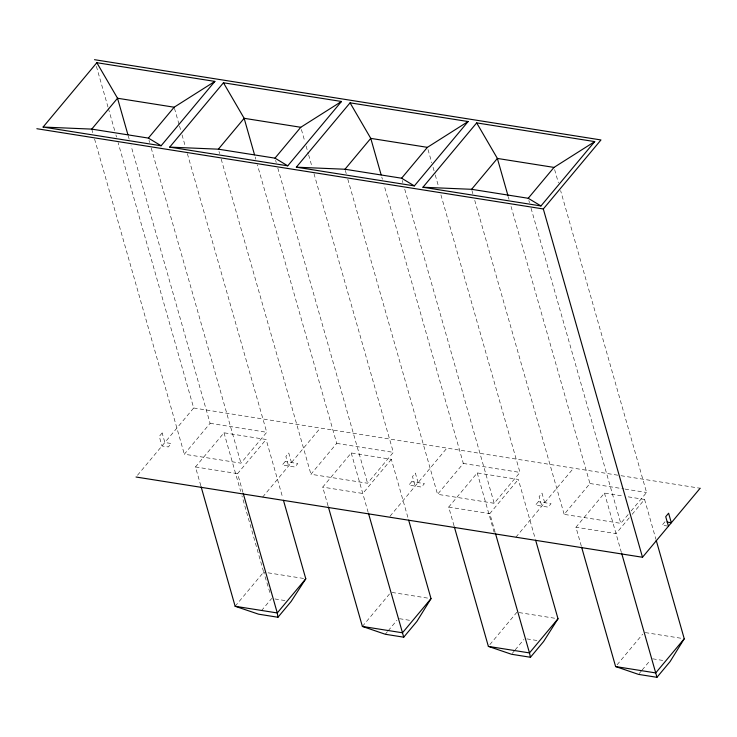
<?xml version="1.0" encoding="UTF-8"?>
<svg xmlns="http://www.w3.org/2000/svg" width="737" height="737" viewBox="0 0 737 737"><rect width="100%" height="100%" fill="white"/><g stroke="black" fill="none" stroke-linecap="round" stroke-linejoin="round"><path stroke-width="0.55" stroke-dasharray="3.69 2.76" d="M137.478 475.282L193.684 407.985L118.113 142.619M187.382 153.655L266.73 432.297L240.944 463.168L184.324 454.195L210.1 423.324L131.066 145.788M200.823 485.747L195.471 466.954L223.993 432.794L266.121 439.473L282.805 498.074M242.943 492.427L237.59 473.624L266.121 439.473M262.648 497.079L320.3 428.05M313.999 173.72L393.346 452.361L367.56 483.232L310.94 474.259L336.717 443.388L257.37 164.747M328.066 505.914L322.714 487.12L351.236 452.96L391.338 459.317L408.344 519.023M235.14 606.275L263.671 572.115L241.948 495.826M261.478 610.687L271.704 598.453M391.338 459.317L362.807 493.468L322.714 487.12M389.984 516.278L446.917 448.114M440.929 194.89L519.963 472.426L494.177 503.288L437.557 494.315L463.333 463.453L383.986 184.812M454.056 525.877L448.704 507.084L477.226 472.924L518.341 479.437L535.338 539.143M362.383 626.432L389.449 594.031M385.258 634.253L387.45 631.637M388.178 630.761L396.939 620.278M495.163 532.39L489.81 513.597L518.341 479.437M515.882 537.199L573.533 468.179M628.164 514.537L620.794 523.353L564.164 514.38L589.95 483.518L510.916 205.982M581.3 546.043L575.947 527.241L604.469 493.09L623.41 496.084M489.838 644.645L516.904 612.244M512.252 653.387L514.444 650.771M515.172 649.896L523.933 639.412M631.102 511.008L646.579 492.491L560.617 190.625M629.214 517.835L616.04 533.597L575.947 527.241M632.134 514.334L644.571 499.437L627.86 496.793M664.995 521.75L662.112 525.205L667.39 526.043M617.081 664.811L642.682 634.161M639.219 673.507L641.411 670.891M642.139 670.016L650.172 660.398M193.684 407.985L619.881 475.522M621.015 475.706L700.15 488.244M210.1 423.324L266.73 432.297M336.717 443.388L393.346 452.361M463.333 463.453L519.963 472.426M589.95 483.518L623.926 488.898M625.059 489.082L646.579 492.491M195.471 466.954L237.59 473.624M448.704 507.084L489.81 513.597M303.58 578.444L263.671 572.115L270.028 592.963M392.029 592.456L428.787 598.278M519.124 612.594L556.905 618.583M645.262 632.586L682.02 638.408M274.938 598.96L285.707 600.673M399.482 618.702L410.343 620.416M526.891 638.887L536.904 640.471M652.715 658.823L663.576 660.545M554.629 169.621L558.406 182.887M644.571 499.437L655.902 539.244M528.853 200.492L529.479 202.703M531.055 208.23L620.794 523.353M604.469 493.09L621.475 552.796M508.401 197.138L509.027 199.349M471.91 190.413L472.859 193.73M474.748 200.363L564.164 514.38M544.707 502.689L541.99 493.154L539.115 496.609L541.824 506.144M428.013 149.556L431.79 162.822M433.052 167.244L434.941 173.886M435.254 174.991L438.404 186.046M402.236 180.427L402.863 182.638M404.751 189.271L494.177 503.288M477.226 472.924L494.232 532.63M381.784 177.073L382.411 179.284M345.294 170.348L346.243 173.665M347.818 179.192L437.557 494.315M418.091 482.624L415.373 473.099L412.499 476.544L415.207 486.079M301.396 129.491L304.86 141.651M306.122 146.083L308.324 153.821M308.646 154.927L312.101 167.087M275.62 160.362L276.246 162.573M277.821 168.1L367.56 483.232M351.236 452.96L368.242 512.666M255.168 157.009L255.794 159.22M218.99 151.389L219.626 153.6M221.201 159.128L310.94 474.259M291.474 462.56L288.766 453.034L285.882 456.479L288.591 466.014M174.466 108.321L179.192 124.912M179.506 126.018L180.768 130.44M182.03 134.862L185.494 147.022M149.003 140.297L149.629 142.508M151.205 148.036L240.944 463.168M223.993 432.794L240.686 491.395M128.238 135.838L129.178 139.155M96.39 66.321L108.044 107.234M108.357 108.339L114.65 130.458M115.912 134.88L116.538 137.091M91.747 129.113L93.009 133.535M94.585 139.063L184.324 454.195M162.149 432.969L159.266 436.415L161.974 445.949L168.312 446.954L171.187 443.508L164.858 442.504L162.149 432.969M285.145 461.565L282.262 465.01L294.929 467.018L297.803 463.564L285.145 461.565M411.762 481.62L408.878 485.075L421.536 487.083L424.42 483.629L411.762 481.62M538.379 501.685L535.495 505.14L548.153 507.148L551.036 503.693L538.379 501.685"/><path stroke-width="1.11" d="M408.657 520.129L431.016 598.637L416.866 621.457L403.729 637.183L385.258 634.253L362.383 626.432L328.38 507.019M656.225 540.35L684.249 638.758L670.099 661.577L656.962 677.312L638.491 674.383L615.616 666.561L581.613 547.149M535.652 540.249L558.01 618.758L543.593 641.531L530.456 657.266L511.524 654.263L488.373 646.395L454.37 526.983M283.441 500.285L305.791 578.794L291.097 601.521L277.96 617.256L258.558 614.179L235.14 606.275L201.137 486.853M43.096 127.05L96.842 62.709L214.872 81.411L161.127 145.76L43.096 127.05L91.747 129.113L148.367 138.086L161.127 145.76M91.747 129.113L117.533 98.242L174.153 107.215L214.872 81.411M148.367 138.086L174.153 107.215M169.713 147.114L223.449 82.774L341.489 101.476L287.743 165.825L169.713 147.114L218.364 149.178L274.984 158.151L287.743 165.825M218.364 149.178L244.15 118.307L300.77 127.28L341.489 101.476M274.984 158.151L300.77 127.28M296.329 167.179L350.066 102.839L468.106 121.541L414.36 185.89L296.329 167.179L344.98 169.243L401.601 178.216L414.36 185.89M344.98 169.243L370.766 138.372L427.386 147.345L468.106 121.541M401.601 178.216L427.386 147.345M422.946 187.244L476.682 122.895L594.722 141.605L540.976 205.945L422.946 187.244L471.597 189.308L528.217 198.281L540.976 205.945M471.597 189.308L497.374 158.437L554.003 167.41L594.722 141.605M528.217 198.281L554.003 167.41M136.032 477.014L642.498 557.264L543.316 208.967L600.968 139.947L94.502 59.688M305.791 578.794L277.269 612.944L277.96 617.256M431.016 598.637L402.485 632.788L403.729 637.183M558.01 618.758L529.479 652.918L530.456 657.266M642.498 557.264L700.15 488.244M684.249 638.758L655.718 672.918L656.962 677.312M36.85 128.717L543.316 208.967M667.105 522.091L671.324 522.754L668.606 513.219L665.723 516.674L668.441 526.209M235.14 606.275L277.269 612.944L243.256 493.532M362.383 626.432L402.485 632.788L368.482 513.376M488.373 646.395L529.479 652.918L495.476 533.496M615.616 666.561L655.718 672.918L621.715 553.496M476.682 122.895L497.374 158.437L508.088 196.033M350.066 102.839L370.766 138.372L381.149 174.862M223.449 82.774L244.15 118.307L254.532 154.798M96.842 62.709L117.533 98.242L127.925 134.733"/></g></svg>
